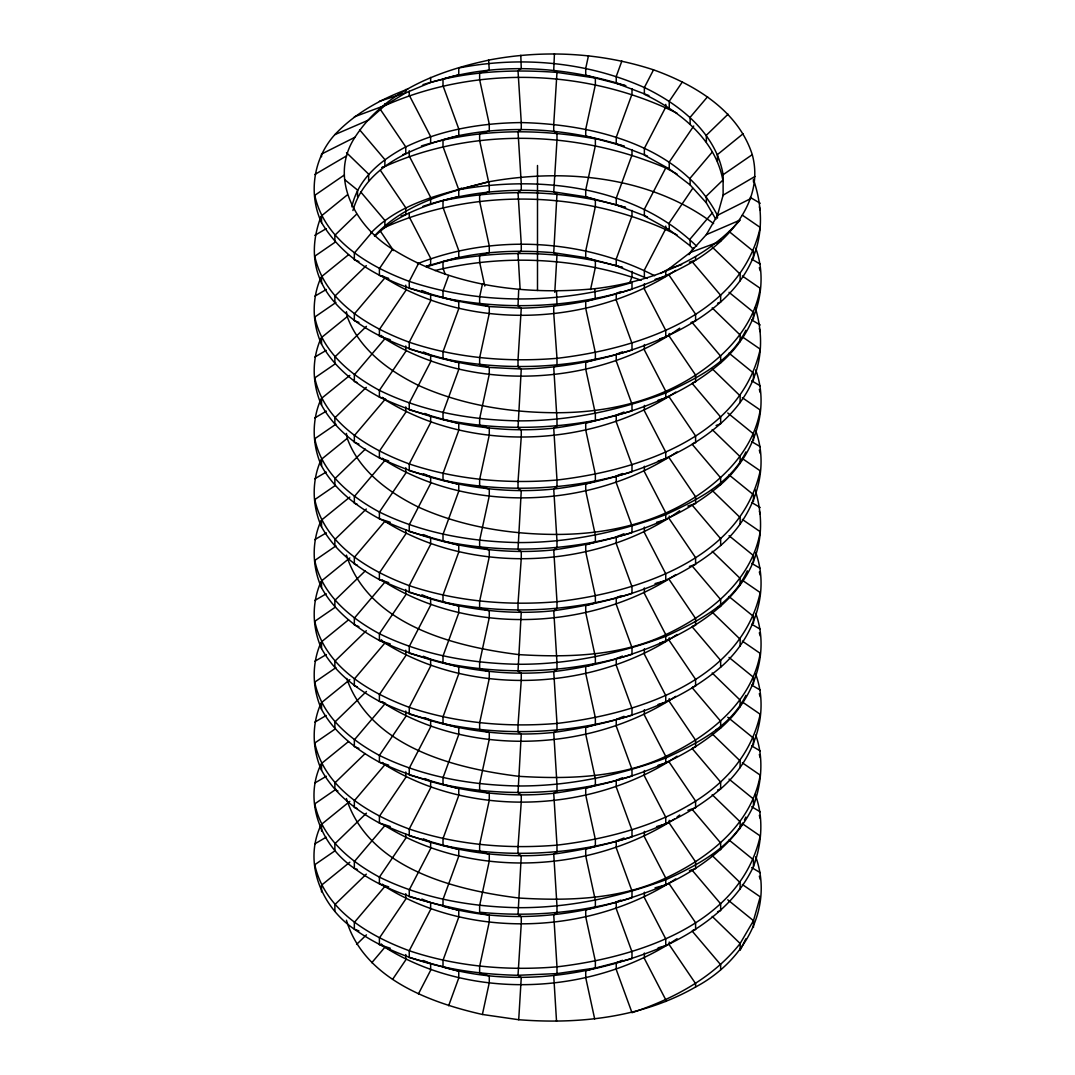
<?xml version="1.0" encoding="UTF-8"?>
<svg xmlns="http://www.w3.org/2000/svg" width="1075" height="1075" viewBox="0 0 1075 1075"><rect width="100%" height="100%" fill="white"/><g stroke="black" fill="none" stroke-linecap="round" stroke-linejoin="round"><path stroke-width="1.5" d="M518.714 289.498L518.016 305.932L521.268 308.162C582.018 306.792 643.065 290.962 695.592 260.163C731.215 238.448 764.325 198.996 752.272 154.652C738.068 110.47 694.907 84.683 653.533 69.835C600.522 52.514 543.278 49.571 488.588 60.119L486.196 60.724C435.953 71.676 384.017 92.302 354.965 137.264C328.318 177.98 355.597 226.435 392.577 249.172C452.252 286.716 525.648 295.356 594.677 288.705C648.628 282.443 703.534 261.601 740.137 220.052L706.356 234.632L690.123 252.558L669.241 268.616L660.467 273.467M554.431 53.75L553.732 70.171L556.984 72.401L595.362 78.005L625.623 85.758M554.781 292.319L556.984 254.963L553.732 252.733C516.712 249.628 478.872 251.133 443.007 261.494L443.007 268.253L445.265 274.421M755.725 856.735C774.578 909.84 742.57 962.098 695.592 986.998C642.232 1017.622 579.129 1024.421 518.714 1019.718L521.268 977.524L518.016 975.294C460.92 974.017 401.808 962.663 354.347 929.19C321.385 906.762 303.056 862.526 321.022 825.009M482.393 284.257L479.638 296.955L479.638 303.714L489.273 306.59L521.268 308.162L518.016 360.018L518.016 366.777L521.268 369.007C621.229 367.502 797.663 311.831 753.468 179.418L753.468 182.132M588.482 55.658L585.727 68.357L585.727 75.116L595.362 78.005L595.362 84.764L585.727 129.215L585.727 135.974L624.024 146.2M590.551 289.538L595.362 267.326L595.362 260.553L585.727 257.678L553.732 252.733L556.984 194.105L553.732 191.874C509.684 187.52 465.005 192.385 422.999 206.319M346.419 920.24C363.74 978.035 428.777 1002.33 482.393 1014.464L489.273 982.725L489.273 975.966L479.638 973.077L479.638 966.317L489.273 921.866L489.273 915.107C442.551 905.916 393.584 897.719 354.347 868.345C321.385 845.904 303.056 801.668 321.022 764.15M706.356 234.632L717.468 215.323L723.112 195.166L754.932 176.488M321.022 277.35C311.548 298.501 312.14 323.199 321.533 344.282C334.5 367.825 356.188 384.42 379.408 397.078C433.521 422.22 494.124 434.327 553.732 428.172C613.14 419.68 674.159 402.708 720.653 362.933C752.769 335.266 770.654 289.323 755.725 248.218M321.022 338.195C311.548 359.359 312.14 384.057 321.533 405.127C334.5 428.67 356.188 445.265 379.408 457.923C433.521 483.078 494.124 495.185 553.732 489.018C644.651 478.348 790.098 424.786 755.268 307.49M321.022 399.053C311.548 420.204 312.14 444.902 321.533 465.986C334.5 489.528 356.188 506.123 379.408 518.782C433.521 543.923 494.124 556.03 553.732 549.876C613.14 541.383 674.159 524.398 720.653 484.637C752.769 456.969 770.654 411.026 755.725 369.921M321.022 459.898C311.548 481.062 312.14 505.761 321.533 526.831C334.5 550.373 356.188 566.968 379.408 579.627C433.521 604.782 494.124 616.889 553.732 610.721C613.14 602.242 674.159 585.257 720.653 545.495C752.769 517.814 770.654 471.871 755.725 430.779M321.022 520.757C311.548 541.907 312.14 566.606 321.533 587.689C334.5 611.232 356.188 627.827 379.408 640.485C433.521 665.627 494.124 677.734 553.732 671.579C644.651 660.897 790.098 607.348 755.268 490.039M321.022 581.602C311.548 602.766 312.14 627.464 321.533 648.534C334.5 672.077 356.188 688.672 379.408 701.33C433.521 726.485 494.124 738.579 553.732 732.424C613.14 723.932 674.159 706.96 720.653 667.199C752.769 639.518 770.654 593.575 755.725 552.483M321.022 642.447C311.548 663.611 312.14 688.309 321.533 709.392C334.5 732.935 356.188 749.53 379.408 762.188C433.521 787.33 494.124 799.437 553.732 793.283C613.14 784.79 674.159 767.805 720.653 728.044C752.769 700.376 770.654 654.433 755.725 613.328M321.022 703.305C311.548 724.469 312.14 749.168 321.533 770.238C334.5 793.78 356.188 810.375 379.408 823.033C433.521 848.188 494.124 860.282 553.732 854.128C613.14 845.635 674.159 828.664 720.653 788.889C752.769 761.221 770.654 715.278 755.725 674.186M424.773 778.555L430.632 781.001L430.632 787.76L409.252 829.04L409.252 835.812L458.756 849.532L458.756 856.291L443.007 899.452L443.007 906.225C516.82 927.188 596.087 914.126 665.747 884.832C701.733 867.7 736.187 842.76 753.468 805.739C761.691 783.258 763.935 757.835 755.725 735.031M423.322 838.796L430.632 841.846L430.632 848.605L409.252 889.898L409.252 896.657L458.756 910.391L458.756 917.15L443.007 960.311L443.007 967.07C516.82 988.032 596.087 974.971 665.747 945.678C701.733 928.545 736.187 903.605 753.468 866.584C761.973 843.566 763.841 817.564 755.268 794.291M620.933 900.084L616.244 901.938L616.244 908.697L631.992 951.859L631.992 958.618L595.362 968.011L556.984 973.601L518.016 975.294L521.268 923.438L521.268 916.679L518.016 914.435L521.268 855.821L518.016 853.59L518.016 846.831L521.268 801.735L521.268 794.976L518.016 792.732L521.268 734.118L518.016 731.887L518.016 725.128L521.268 680.032L521.268 673.273L518.016 671.042L521.268 612.414L518.016 610.183L518.016 603.424L521.268 558.328L521.268 551.569L518.016 549.338L521.268 490.711L518.016 488.48L518.016 481.721L521.268 436.625L521.268 429.866L518.016 427.635L521.268 369.007L489.273 367.448L479.638 364.559L479.638 357.8L489.273 313.349L489.273 306.59C427.353 297.117 356.027 280.064 321.533 222.579C308.095 193.702 313.403 158.227 334.863 134.617C354.831 113.372 380.684 99.209 407.761 89.144M624.051 838.003L616.244 841.08L616.244 847.839L631.992 891L631.992 897.773C582.771 912.702 530.781 917.271 479.638 912.218L479.638 905.459L489.273 861.021L489.273 854.262L479.638 851.373L479.638 844.614L489.273 800.163L489.273 793.404L479.638 790.528L479.638 783.756L489.273 739.318L489.273 732.559L479.638 729.67L479.638 722.911L489.273 678.459L489.273 671.7L479.638 668.825L479.638 662.052L489.273 617.614L489.273 610.855L479.638 607.966L479.638 601.207L489.273 556.756L489.273 549.997L479.638 547.121L479.638 540.349L489.273 495.911L489.273 489.152L479.638 486.263L479.638 479.504L489.273 435.053L489.273 428.293L479.638 425.418L479.638 418.645L489.273 374.208L489.273 367.448C414.318 358.418 283.289 316.803 321.022 216.492M351.888 206.843C357.747 178.772 381.585 159.624 405.759 146.912C441.664 129.632 481.654 123.007 521.268 122.577C594.153 124.297 681.187 145.501 717.468 215.417L717.468 218.117M352.922 210.552C365.97 164.865 416.831 145.676 458.756 135.625C513.675 124.377 570.892 129.242 624.118 146.16M448.638 275.522L443.007 290.949L443.007 297.708C505.452 310.688 570.946 307.732 631.992 289.256L631.992 282.497C559.847 304.131 481.009 305.125 409.252 281.381C368.9 266.412 324.677 240.666 314.773 195.341L343.933 175.279M621.861 61.047L616.244 76.459L616.244 83.218L648.951 95.581M629.735 282.873L631.992 276.705L631.992 271.303M448.638 1005.743L458.756 977.995L458.756 971.236L409.252 957.516L409.252 950.743L430.632 909.463L430.632 902.704L421.857 899.049M335.978 302.451L314.773 317.044C321.707 351.068 350.235 374.637 379.408 390.319C422.381 411.51 470.393 419.935 518.016 420.863C568.581 421.158 618.474 410.502 665.747 392.939C696.13 378.642 730.597 361.912 745.875 330.267M335.978 424.155L314.773 438.748C321.707 472.772 350.235 496.341 379.408 512.023C422.381 533.213 470.393 541.639 518.016 542.566C568.581 542.862 618.474 532.206 665.747 514.643C696.13 500.345 730.597 483.616 745.875 451.97M335.978 545.858L314.773 560.451C321.707 594.475 350.235 618.044 379.408 633.712C422.381 654.917 470.393 663.342 518.016 664.269C568.581 664.565 618.474 653.909 665.747 636.346C697.084 621.673 732.666 604.15 747.3 570.798M335.978 667.562L314.773 682.155C321.707 716.178 350.235 739.734 379.408 755.416C422.381 776.62 470.393 785.046 518.016 785.973C568.581 786.268 618.474 775.613 665.747 758.05C696.13 743.752 730.597 727.022 745.875 695.377M335.978 789.265L314.773 803.858C321.707 837.882 350.235 861.438 379.408 877.119C422.381 898.324 470.393 906.749 518.016 907.676C568.581 907.972 618.474 897.316 665.747 879.753C694.652 866.477 725.786 850.594 743 822.832M744.438 819.956L745.875 817.081M745.875 938.784L740.137 950.273L740.137 943.514L753.468 920.684L760.227 896.832L742.355 884.537M418.417 263.684L409.252 281.381L409.252 288.14L458.756 301.873L458.756 308.632L443.007 351.794L443.007 358.553C505.452 371.547 570.946 368.591 631.992 350.101L631.992 343.342L616.244 300.18L616.244 293.421L620.933 291.58M653.533 69.835L644.368 87.532L644.368 94.291C680.3 111.518 716.004 140.019 723.112 181.487M677.116 174.096L665.747 167.942L644.368 209.235L644.368 215.994L669.241 229.741L690.123 245.785L693.375 249.373M418.417 993.905L430.632 970.308L430.632 963.549L423.322 960.499M392.577 249.172L379.408 268.616L379.408 275.375L388.707 278.358M682.423 81.834L669.241 101.278L669.241 108.038M693.711 126.017L669.241 162.123L669.241 168.883L690.123 184.94L706.356 202.866L715.883 219.421M692.77 188.259L669.241 222.968L669.241 229.741M689.008 254.668L693.711 247.72M392.577 979.392L405.759 959.948L405.759 954.546M371.802 232.496L354.347 253.068L354.347 259.828L358.929 261.521M675.772 270.349C592.056 325.738 470.823 331.893 384.877 277.914L354.347 313.913L354.347 320.672L358.929 322.379M679.682 328.197C596.813 386.825 471.428 393.275 384.877 338.759L354.347 374.772L354.347 381.531L357.411 382.66M675.772 392.053C592.056 447.442 470.823 453.596 384.877 399.618L354.347 435.617L354.347 442.376L358.929 444.083M677.075 451.903C593.44 508.421 471.226 514.616 384.877 460.463L354.347 496.475L354.347 503.234L357.411 504.363M707.565 96.75L690.123 117.323L690.123 124.082M712.228 152.099L690.123 178.181L690.123 184.94M675.772 574.614C592.056 629.99 470.823 636.145 384.877 582.166L354.347 618.179L354.347 624.938L358.929 626.631M712.591 212.514L690.123 239.026L690.123 245.785M677.075 634.465C593.44 690.97 471.226 697.178 384.877 643.025L354.347 679.024L354.347 685.783L357.411 686.912M675.772 696.318C592.056 751.694 470.823 757.848 384.877 703.87L354.347 739.882L354.347 746.641L358.929 748.334M677.075 756.168C593.44 812.673 471.226 818.881 384.877 764.728L354.347 800.727L354.347 807.486L357.411 808.615M675.772 878.866C592.056 934.256 470.823 940.397 384.877 886.432L354.347 922.431L354.347 929.19L358.929 930.896M371.802 962.703L384.877 947.277C471.226 1001.43 593.44 995.222 677.075 938.717M374.436 235.949C403.421 204.693 446.138 192.519 486.196 182.427L488.588 181.823C564.671 168.049 650.227 176.112 713.598 223.587M356.578 214.207L334.863 235.264L334.863 242.036M366.306 265.619L334.863 296.122L334.863 302.881M366.441 326.343L334.863 356.967L334.863 363.726M366.306 387.322L334.863 417.826L334.863 424.585M365.352 449.108L334.863 478.671L334.863 485.43M728.071 114.192L706.356 135.248L706.356 142.021M366.306 509.026L334.863 539.529L334.863 546.288M722.669 180.291L706.356 196.107L706.356 202.866M365.352 570.812L334.863 600.374L334.863 607.133M366.306 630.729L334.863 661.232L334.863 667.992M366.441 691.453L334.863 722.077L334.863 728.837M365.151 753.562L334.863 782.936L334.863 789.695L337.94 791.012M366.441 813.157L334.863 843.781L334.863 850.54M366.306 874.136L334.863 904.639L334.863 911.398M356.578 944.428L366.441 934.86M371.144 232.751C402.037 200.823 447.469 192.855 488.588 181.823M374.879 236.151C397.616 214.207 428.656 203.793 458.756 196.47L458.756 189.711L443.007 146.549L443.007 139.79L458.756 135.625L458.756 128.866L443.007 85.704L443.007 78.945C502.791 62.041 566.928 67.161 625.69 85.718M347.252 194.938L321.533 215.82L321.533 222.579M348.528 254.748L321.533 276.665L321.533 283.424M346.419 311.723L347.252 316.641L321.533 337.523L321.533 344.282M349.818 375.403L321.533 398.368L321.533 405.127M346.419 433.427L347.252 438.345L321.533 459.227L321.533 465.986M743.174 133.69L717.468 154.572L717.468 161.331M349.818 497.107L321.533 520.072L321.533 526.831M349.818 557.952L321.533 580.93L321.533 587.689M348.528 619.845L321.533 641.775L321.533 648.534M349.818 679.655L321.533 702.62L321.533 709.392M348.528 741.548L321.533 763.478L321.533 770.238M349.818 801.359L321.533 824.323L321.533 831.096M349.818 862.217L321.533 885.182L321.533 891.941M679.682 510.746C596.813 569.387 471.428 575.824 384.877 521.321L354.347 557.32L354.347 564.079L357.411 565.222M674.468 819.016C590.094 873.384 470.998 879.35 384.877 825.573L354.347 861.572L354.347 868.345L357.411 869.473M677.075 817.013L679.682 815.011M335.387 242.009L314.773 256.199C324.677 301.511 368.9 327.27 409.252 342.24C456.687 358.136 507.292 362.423 556.984 358.324C636.749 348.985 740.339 316.52 760.227 227.457L742.355 215.161M335.387 363.713L314.773 377.903C324.677 423.214 368.9 448.974 409.252 463.943C456.687 479.84 507.292 484.126 556.984 480.028C636.749 470.689 740.339 438.224 760.227 349.16L742.355 336.865M723.112 195.637L723.112 174.714L752.272 154.652M335.387 485.416L314.773 499.606C324.677 544.918 368.9 570.677 409.252 585.647C456.687 601.543 507.292 605.83 556.984 601.731C636.749 592.392 740.339 559.927 760.227 470.863L742.355 458.568M335.387 607.12L314.773 621.31C324.677 666.621 368.9 692.381 409.252 707.35C456.687 723.247 507.292 727.533 556.984 723.435C636.749 714.096 740.339 681.631 760.227 592.567L742.355 580.272M335.387 728.823L314.773 743.013C324.677 788.324 368.9 814.084 409.252 829.04C456.687 844.95 507.292 849.237 556.984 845.138C636.749 835.799 740.339 803.334 760.227 714.27L742.355 701.975M335.387 850.527L314.773 864.717C324.677 910.028 368.9 935.788 409.252 950.743C456.687 966.653 507.292 970.94 556.984 966.842C636.749 957.502 740.339 925.038 760.227 835.974L742.355 823.678M314.773 174.54L346.593 155.862M314.773 235.385L326.195 228.679M314.773 296.243L326.343 289.444M314.773 357.088L326.195 350.383M314.773 417.947L326.343 411.147M314.773 478.792L326.195 472.086M314.773 539.65L326.343 532.851M314.773 600.495L326.195 593.79M314.773 661.353L326.343 654.554M314.773 722.198L326.195 715.493M314.773 783.043L326.343 776.257M314.773 843.902L326.195 837.197M461.659 188.044L458.756 189.711C540.134 174.876 635.352 186.082 696.613 246.202M354.965 137.264L321.533 154.061L321.533 156.775M717.468 215.323L750.887 198.512M334.863 134.617L368.644 120.037L384.877 105.498L405.759 92.826L430.632 82.453L458.756 74.766L458.756 68.007C520.703 55.873 586.533 61.718 644.368 87.532C680.3 104.759 716.004 133.26 723.112 174.714M380.899 107.392C473.417 64.863 586.184 68.168 677.116 113.251M382.391 167.606C470.89 126.85 576.791 130.209 665.747 167.942M383.882 227.819C475.768 186.58 587.178 190.369 677.116 234.955M417.463 263.738C492.968 233.799 582.435 238.69 654.608 275.738M426.238 266.842L458.756 257.328L458.756 250.569L443.007 207.408L443.007 200.635C503.261 188.286 566.525 190.1 625.623 207.462L585.727 196.819L553.732 191.874L556.984 140.019L556.984 133.26L553.732 131.029L553.732 124.27L556.984 72.401C512.117 69.109 466.187 71.165 422.999 84.616M622.492 351.807L616.244 354.266L616.244 361.039L631.992 404.2L631.992 410.959L585.727 423.227L585.727 429.987L595.362 474.438L595.362 481.197L585.727 484.072L585.727 490.845L595.362 535.283L595.362 542.042L585.727 544.931L585.727 551.69L595.362 596.141L595.362 602.9L585.727 605.776L585.727 612.535L595.362 656.986L595.362 663.745L585.727 666.634L585.727 673.393L595.362 717.831L595.362 724.604L585.727 727.479L585.727 734.238L595.362 778.69L595.362 785.449L585.727 788.338L585.727 795.097L595.362 839.535L595.362 846.307L585.727 849.183L585.727 855.942L595.362 900.393L595.362 907.152L585.727 910.041L585.727 916.8L595.362 961.238L595.362 968.011L585.727 970.886L585.727 977.645L594.677 1018.925M624.051 412.047L616.244 415.125L616.244 421.884L631.992 465.045L631.992 471.804C570.946 490.281 505.452 493.25 443.007 480.256L443.007 473.497L458.756 430.336L458.756 423.577L409.252 409.844L409.252 403.085L430.632 361.805L430.632 355.032L423.322 351.995M622.492 473.511L616.244 475.97L616.244 482.729L631.992 525.903L631.992 532.663C570.946 551.139 505.452 554.095 443.007 541.115L443.007 534.356L458.756 491.181L458.756 484.422L409.252 470.702L409.252 463.943L430.632 422.65L430.632 415.891L424.773 413.445M624.051 533.751L616.244 536.828L616.244 543.587L631.992 586.748L631.992 593.508C570.946 611.984 505.452 614.954 443.007 601.96L443.007 595.201L458.756 552.039L458.756 545.28L409.252 531.547L409.252 524.788L430.632 483.508L430.632 476.736L423.322 473.699M620.933 595.832L616.244 597.673L616.244 604.432L631.992 647.607L631.992 654.366C570.946 672.843 505.452 675.799 443.007 662.818L443.007 656.046L458.756 612.884L458.756 606.125L409.252 592.406L409.252 585.647L430.632 544.353L430.632 537.594L423.322 534.544M622.492 656.072L616.244 658.532L616.244 665.291L631.992 708.452L631.992 715.211C570.946 733.688 505.452 736.657 443.007 723.663L443.007 716.904L458.756 673.743L458.756 666.984L409.252 653.251L409.252 646.492L430.632 605.198L430.632 598.439L421.857 594.784M624.051 716.299L616.244 719.377L616.244 726.136L631.992 769.297L631.992 776.069C570.946 794.546 505.452 797.502 443.007 784.522L443.007 777.749L458.756 734.588L458.756 727.829L409.252 714.109L409.252 707.35L430.632 666.057L430.632 659.298L423.322 656.247M622.492 777.776L616.244 780.235L616.244 786.994L631.992 830.155L631.992 836.914C570.946 855.391 505.452 858.361 443.007 845.367L443.007 838.608L458.756 795.446L458.756 788.687L409.252 774.954L409.252 768.195L430.632 726.902L430.632 720.142L424.773 717.71M622.492 960.324L616.244 962.783L616.244 969.543L631.992 1012.704C672.963 999.051 712.953 977.981 740.137 943.514L712.188 916.397M354.347 116.812L384.877 105.498L384.877 103.805M381.827 167.472L384.877 166.343L384.877 159.584L359.614 129.793M690.123 252.558L720.653 241.23L720.653 239.537M717.589 303.217L720.653 302.088L720.653 295.316L692.233 261.803M716.071 425.485L720.653 423.792L720.653 417.019L692.233 383.506M717.589 485.766L720.653 484.637L720.653 477.878L692.233 444.351M717.589 607.469L720.653 606.34L720.653 599.581L692.233 566.055M716.071 729.737L720.653 728.044L720.653 721.285L692.233 687.758M717.589 790.031L720.653 788.889L720.653 782.13L692.233 748.617M717.589 911.734L720.653 910.592L720.653 903.833L692.233 870.32M379.408 101.278L405.759 92.826L405.759 89.44M402.655 154.666L405.759 153.671L405.759 146.912L380.348 109.422M401.109 216.021L405.759 214.53L405.759 207.757L380.348 170.267M669.241 268.616L681.644 264.638M689.397 262.152L695.592 260.163L695.592 256.777M690.943 322.5L695.592 321.008L695.592 314.249L669.241 275.375M692.502 382.861L695.592 381.867L695.592 375.094L669.241 336.22L669.241 333.519M692.502 443.706L695.592 442.712L695.592 435.953L669.241 397.078M687.852 506.056L695.592 503.57L695.592 496.798L669.241 457.923M689.397 566.404L695.592 564.415L695.592 557.656L669.241 518.782L669.241 516.067M692.502 626.268L695.592 625.274L695.592 618.501L669.241 579.627M692.502 687.113L695.592 686.119L695.592 679.36L669.241 640.485L669.241 637.771M692.502 747.958L695.592 746.964L695.592 740.205L669.241 701.33L669.241 698.629M687.852 810.308L695.592 807.822L695.592 801.063L669.241 762.188M689.397 870.656L695.592 868.667L695.592 861.908L669.241 823.033L669.241 820.332M692.502 930.52L695.592 929.526L695.592 922.767L669.241 883.892M421.467 145.904C477.596 128.597 537.903 128.449 595.362 138.85L595.362 145.622L585.727 190.06L585.727 196.819L595.362 199.708L595.362 206.467L585.727 250.918L585.727 257.678L622.546 267.447M426.936 266.049L441.408 261.951M426.049 266.304L430.632 265.014L430.632 258.255L409.252 216.962L409.252 212.904M434.972 270.537C502.616 254.009 575.434 257.288 641.197 280.239M655.051 279.339L665.747 276.315L665.747 271.236M659.633 338.894L665.747 337.16L665.747 330.401L644.368 289.121L644.368 283.706M658.102 400.169L665.747 398.019L665.747 391.26L644.368 349.966L644.368 344.551M658.102 461.027L665.747 458.864L665.747 452.105L644.368 410.825L644.368 405.409M656.583 522.302L665.747 519.722L665.747 512.963L644.368 471.67L644.368 466.254M655.051 583.591L665.747 580.567L665.747 573.808L644.368 532.515L644.368 527.113M659.633 643.146L665.747 641.426L665.747 634.653L644.368 593.373L644.368 587.958M658.102 704.434L665.747 702.271L665.747 695.512L644.368 654.218L644.368 648.816M658.102 765.279L665.747 763.129L665.747 756.357L644.368 715.077L644.368 709.661M656.583 826.567L665.747 823.974L665.747 817.215L644.368 775.922L644.368 770.52M655.051 887.843L665.747 884.832L665.747 878.06L644.368 836.78L644.368 831.365M658.102 947.841L665.747 945.678L665.747 938.918L644.368 897.625L644.368 892.223M443.007 261.494C502.173 249.427 564.308 250.744 622.438 267.5M482.393 1014.464L518.714 1019.718M647.419 156.009L616.244 144.077L616.244 137.318L631.992 94.157L631.992 88.741M647.419 216.854L616.244 204.922L616.244 198.163L631.992 155.002L631.992 149.6M390.252 339.7L379.408 336.22L379.408 329.461L405.759 290.586L405.759 285.171M385.602 399.067L379.408 397.078L379.408 390.319L405.759 351.431L405.759 346.029M388.707 460.906L379.408 457.923L379.408 451.164L405.759 412.289L405.759 406.874M390.252 522.262L379.408 518.782L379.408 512.023L405.759 473.134L405.759 467.732M388.707 582.61L379.408 579.627L379.408 572.867L405.759 533.993L405.759 529.935M390.252 643.965L379.408 640.485L379.408 633.712L405.759 594.838L405.759 589.436M385.602 703.319L379.408 701.33L379.408 694.571L405.759 655.696L405.759 650.281M388.707 765.172L379.408 762.188L379.408 755.416L405.759 716.541L405.759 711.139M390.252 826.514L379.408 823.033L379.408 816.274L405.759 777.4L405.759 771.984M388.707 886.875L379.408 883.892L379.408 877.119L405.759 838.245L405.759 834.187M390.252 948.217L379.408 944.737L379.408 937.978L405.759 899.103L405.759 893.688M647.298 278.465L616.244 265.78L616.244 259.021L631.992 215.86L631.992 210.445M421.857 290.532L430.632 294.187L430.632 300.946L409.252 342.24L409.252 348.999L458.756 362.718L458.756 369.477L443.007 412.652L443.007 419.411C493.143 429.879 545.092 429.772 595.362 420.338L595.362 413.579L585.727 369.142L585.727 362.369L595.362 359.493L595.362 352.734L585.727 308.283L585.727 301.524L595.362 298.635L594.677 288.705M669.241 168.883L644.368 155.136L644.368 148.377L665.747 107.097L665.747 104.383M750.243 197.41L760.227 203.269M751.667 259.088L760.227 264.127M751.667 319.947L760.227 324.973M751.667 380.792L760.227 385.831M751.667 441.65L760.227 446.676M751.667 502.495L760.227 507.534M751.667 563.354L760.227 568.379M751.667 624.199L760.227 629.238M751.667 685.057L760.227 690.083M751.667 745.902L760.227 750.928M751.667 806.761L760.227 811.786M751.667 867.606L760.227 872.631M742.355 276.02L760.227 288.315C753.911 325.792 726.351 354.925 695.592 375.094C654.272 402.037 605.373 412.692 556.528 412.733C509.281 412.639 461.686 404.926 418.417 385.387C388.465 370.606 359.09 349.16 347.252 316.641M742.355 397.723L760.227 410.018C753.911 447.496 726.351 476.628 695.592 496.798C654.272 523.74 605.373 534.396 556.528 534.436C509.281 534.342 461.686 526.629 418.417 507.091C388.465 492.31 359.09 470.85 347.252 438.345M742.355 519.427L760.227 531.722C751.613 581.064 708.627 614.524 665.747 634.653C620.073 656.207 568.245 657.618 518.714 654.608C453.972 646.492 368.873 625.045 346.419 555.13M742.355 641.13L760.227 653.425C751.613 702.768 708.627 736.227 665.747 756.357C620.073 777.91 568.245 779.321 518.714 776.311C454.107 768.276 370.808 747.098 346.701 678.473M742.355 762.833L760.227 775.129C751.613 824.471 708.627 857.931 665.747 878.06C620.073 899.614 568.245 901.025 518.714 898.015C453.972 889.898 368.873 868.452 346.419 798.537M729.038 231.474L753.468 251.308L753.468 258.067M729.038 292.333L753.468 312.167L753.468 318.926M729.038 353.178L753.468 373.012L753.468 379.771M727.748 412.988L753.468 433.87L753.468 440.629M729.038 474.881L753.468 494.715L753.468 501.474M344.672 179.619L357.532 190.06L357.532 196.819M729.038 535.726L753.468 555.573L753.468 562.332M729.038 596.585L753.468 616.418L753.468 623.178M729.038 657.43L753.468 677.277L753.468 684.036M727.748 717.24L753.468 738.122L753.468 744.881M729.038 779.133L753.468 798.98L753.468 805.739M729.038 839.992L753.468 859.825L753.468 866.584M727.748 899.802L753.468 920.684L753.468 927.443M382.377 275.67L384.877 277.914M381.128 335.4L384.877 338.759M382.377 397.374L384.877 399.618M382.377 458.232L384.877 460.463M382.377 579.936L384.877 582.166M381.128 639.665L384.877 643.025M382.377 701.639L384.877 703.87M382.377 762.484L384.877 764.728M382.377 884.188L384.877 886.432M381.128 943.917L384.877 947.277M712.188 247.035L740.137 274.152L740.137 280.911M712.188 307.893L740.137 334.997L740.137 341.756M712.188 368.738L740.137 395.855L740.137 402.614M712.188 429.597L740.137 456.7L740.137 463.459M712.188 490.442L740.137 517.545L740.137 524.318M346.513 152.677L368.644 174.137L368.644 180.896M712.188 551.3L740.137 578.404L740.137 585.163M712.188 612.145L740.137 639.249L740.137 646.021M712.188 672.99L740.137 700.107L740.137 706.866M712.188 733.849L740.137 760.952L740.137 767.725M712.188 794.694L740.137 821.811L740.137 828.57M712.188 855.552L740.137 882.656L740.137 889.415M692.233 322.648L720.653 356.174L720.653 362.933M692.233 505.21L720.653 538.723L720.653 545.495M360.662 191.874L384.877 220.429L384.877 227.201M692.233 626.913L720.653 660.426L720.653 667.199M692.233 809.462L720.653 842.988L720.653 849.747M692.233 931.165L720.653 964.692L720.653 969.757M380.348 231.125L393.517 250.569M759.326 206.857L760.227 210.028M759.326 267.702L760.227 270.887M759.326 328.56L760.227 331.732M759.326 389.405L760.227 392.59M759.326 450.264L760.227 453.435M759.326 511.109L760.227 514.293M759.326 571.967L760.227 575.138M759.326 632.812L760.227 635.997M759.326 693.671L760.227 696.842M759.326 754.516L760.227 757.7M759.326 815.361L760.227 818.545M759.326 876.219L760.227 879.404M488.588 60.119L489.273 70.05L479.638 72.939L479.638 79.698L489.273 124.136L489.273 130.908L479.638 133.784L479.638 140.543L489.273 184.994L489.273 191.753L479.638 194.642L479.638 201.401L489.273 245.839L489.273 252.598L479.638 255.487L479.638 262.246L484.798 286.058M556.528 291.029L556.984 304.238L553.732 306.469L553.732 313.228L556.984 358.324L556.984 365.083L553.732 367.314L556.984 419.183L556.984 425.942L553.732 428.172L556.984 480.028L556.984 486.787L553.732 489.018L556.984 540.886L556.984 547.645L553.732 549.876L556.984 601.731L556.984 608.49L553.732 610.721L556.984 662.59L556.984 669.349L553.732 671.579L556.984 723.435L556.984 730.194L553.732 732.424L556.984 784.293L556.984 791.052L553.732 793.283L556.984 845.138L556.984 851.897L553.732 854.128L556.984 905.983L556.984 912.756L553.732 914.986L556.984 966.842L556.984 973.601L553.732 975.831L556.528 1021.25M520.797 55.282L521.268 68.491L518.016 70.722L521.268 122.577L521.268 129.336L518.016 131.567L521.268 183.422L521.268 190.181L518.016 192.425L521.268 244.28L521.268 251.039L518.016 253.27L520.098 289.027M695.592 986.998L695.592 983.612L669.241 944.737L669.241 942.036M665.747 226.086L665.747 228.8L644.368 270.08L644.368 276.839M665.747 1001.457L665.747 999.763L644.368 958.483L644.368 953.068M537.5 165.496L537.5 290.492M430.632 77.387L430.632 82.453M430.632 143.311L430.632 136.552L409.252 95.258L409.252 91.2M430.632 204.156L430.632 197.397L409.252 156.117L409.252 150.702"/></g></svg>
